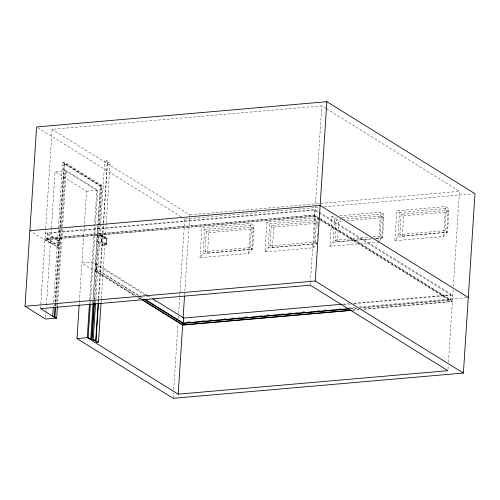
<?xml version="1.0" encoding="UTF-8"?>
<svg xmlns="http://www.w3.org/2000/svg" width="500" height="500" viewBox="0 0 500 500"><rect width="100%" height="100%" fill="white"/><g stroke="black" fill="none" stroke-linecap="round" stroke-linejoin="round"><path stroke-width="0.38" stroke-dasharray="2.5 1.88" d="M40.519 308.644L45.656 229.194M45.706 228.419L52.119 129.306L321.812 105.838L325.788 108.306M46.1 238.294L57.931 245.644L57.838 247.094L46.006 239.75L46.1 238.294L314.45 214.944L451.425 300.038L451.331 301.488L363.438 309.137M47.444 233.375L58.931 240.512L58.606 245.588L47.119 238.45L47.444 233.375L314.444 210.138L450.731 294.806L450.406 299.881L360.369 307.712M45.637 317.475L45.938 312.8M45.987 312.025L46.137 309.688M46.444 305.012L51.369 228.787M51.419 228.012L55.062 171.65L66.219 170.675L97.688 190.225L95.431 225.138M53.6 302.213L62.65 162.256L64.406 162.106L102.1 185.525L99.537 225.175M54.744 306.369L59.812 228M59.862 227.225L63.975 163.6L64.85 163.519L101.512 186.294L99.006 225.087M55.1 305.944L60.181 227.419M60.231 226.637L64.406 162.106M55.619 306.288L55.819 303.188M55.869 302.413L64.85 163.519M56.612 305.731L65.344 170.756L96.812 190.306L89.637 301.231M57.488 305.65L62.556 227.306M62.606 226.531L66.219 170.675M79.219 304.3L79.325 302.744M79.375 301.962L86.538 191.2L55.062 171.65M89.494 303.406L89.6 301.85M90.363 303.481L95.381 225.912M92.756 303.081L92.856 301.525M92.906 300.75L100.35 185.675L62.65 162.256M96.838 242.025L97.269 235.406L101.775 235.012L107.025 238.275L106.6 244.894L102.088 245.287L96.838 242.025L101.35 241.631L106.6 244.894M93.112 302.756L98.075 225.944M98.125 225.169L100.638 186.369L63.975 163.6M135.944 295.619L95.531 270.512L95.625 269.062L96.3 269.006L139.194 295.65M93.938 303.456L98.956 225.869M96.3 269.006L96.631 263.931L95.281 264.044M94.513 302.931L94.612 301.375M94.663 300.594L99.488 225.956M95.6 302.938L95.8 299.837M95.85 299.062L99.506 242.469M99.938 235.856L100.688 224.25M100.738 223.475L104.787 160.812M101.225 241.281L101.581 235.731L101.981 235.7L106.75 238.663L106.394 244.213L101.225 241.281L106.394 244.213M101.35 241.631L101.775 235.012M101.625 241.25L101.981 235.7M98.2 302.35L98.4 299.25M98.45 298.475L102.062 242.656A1.281 0.369 3.7 0 0 100.206 242.206A1.281 0.369 3.7 0 0 100.087 242.831A1.281 0.369 3.7 0 0 102.062 242.656M102.487 236.044A1.281 0.369 3.7 0 0 100.631 235.588A1.281 0.369 3.7 0 0 100.519 236.213A1.281 0.369 3.7 0 0 102.487 236.044L103.287 223.669M103.338 222.894L107.344 161.006A1.281 0.369 3.7 0 0 105.481 160.55A1.281 0.369 3.7 0 0 105.369 161.175A1.281 0.369 3.7 0 0 107.344 161.006M102.088 245.287L102.519 238.669L97.269 235.406M98.5 302.325L98.7 299.225M98.75 298.45L102.263 244.181M102.688 237.562L103.588 223.637M103.637 222.869L107.544 162.525M101.056 302.512L101.256 299.413M101.306 298.637L104.812 244.369A1.281 0.369 3.7 0 0 102.956 243.912A1.281 0.369 3.7 0 0 102.844 244.544A1.281 0.369 3.7 0 0 104.812 244.369M105.244 237.756A1.281 0.369 3.7 0 0 103.381 237.3A1.281 0.369 3.7 0 0 103.269 237.925A1.281 0.369 3.7 0 0 105.244 237.756L106.144 223.831M106.194 223.056L110.094 162.712A1.281 0.369 3.7 0 0 108.238 162.256A1.281 0.369 3.7 0 0 108.125 162.887A1.281 0.369 3.7 0 0 110.094 162.712M105.988 244.244L106.35 238.694L101.581 235.731M173.156 398.312L173.506 392.863M173.706 389.744L177.994 323.512M178.294 318.863L178.594 314.219M178.644 313.444L179.994 292.538M180.044 291.762L184.75 218.975L183.431 218.156M184.575 295.35L189.781 214.825L52.119 129.306M200.012 257.656L201.944 227.75L250.644 223.512L253.394 225.219L251.838 249.325L248.713 253.412L200.012 257.656L203.137 253.562L204.694 229.456L201.944 227.75M205.025 251.513L206.337 231.2L251.513 227.269L254 228.819L252.688 249.131L207.512 253.056L205.025 251.513L250.2 247.581L252.688 249.131M207.512 253.056L208.831 232.75L206.337 231.2M248.713 253.412L250.644 223.512M250.2 247.581L251.513 227.269M316.887 242.119L316.788 243.669L313.663 247.763L264.962 252L266.894 222.1L315.594 217.856L318.35 219.569L269.65 223.806L266.894 222.1M264.962 252L268.087 247.906L269.65 223.806M269.975 245.863L315.15 241.931L317.644 243.475L272.469 247.406L269.975 245.863L271.288 225.55L316.462 221.619L318.956 223.169M272.469 247.406L273.781 227.1L271.288 225.55M319.413 218.506L314.119 215.219L314.444 210.138M319.65 219.681L314.356 216.394L314.45 214.944M310.219 285.175L310.369 282.838M310.419 282.056L321.812 105.838M313.663 247.763L315.594 217.856M315.15 241.931L316.462 221.619M317.294 235.894L317.494 232.787M317.894 226.569L318.15 222.681M339.575 215.775L380.55 212.206L378.612 242.113L329.913 246.35L331.85 216.444L334.938 216.175M329.913 246.35L333.044 242.256L334.6 218.156L331.85 216.444M371.875 238.756L337.419 241.756L334.925 240.206L336.244 219.9L340.838 219.5M337.419 241.756L338.731 221.444L336.244 219.9M381.413 215.969L383.906 217.512L382.594 237.825L380.1 236.275L381.413 215.969L343.9 219.231M379.506 240.944L381.744 238.019L383.3 213.919L380.55 212.206M394.869 240.7L396.8 210.794L445.5 206.556L448.25 208.263L446.694 232.369L443.569 236.462L394.869 240.7L397.994 236.606L399.55 212.506L396.8 210.794M399.881 234.556L401.194 214.244L446.369 210.312L448.856 211.863L447.544 232.175L402.369 236.106L399.881 234.556L445.056 230.625L447.544 232.175M402.369 236.106L403.688 215.794L401.194 214.244M443.569 236.462L445.5 206.556M445.056 230.625L446.369 210.312M447.981 369.137L448.237 365.238M448.438 362.125L453.119 289.694M453.319 286.594L459.481 191.356L326.45 108.719M100.35 185.675L102.1 185.525M100.638 186.369L101.512 186.294M86.538 191.2L97.688 190.225M189.781 214.825L459.481 191.356M184.75 218.975L319.369 207.262M324.038 206.856L473.444 193.856M47.119 238.45L314.119 215.219M46.006 239.75L314.356 216.394M57.581 240.625L58.931 240.512M204.694 229.456L253.394 225.219M334.6 218.156L338.469 217.819M341.556 217.55L383.3 213.919M399.55 212.506L448.25 208.263M102.519 238.669L107.025 238.275M106.35 238.694L106.75 238.663M57.931 245.644L58.606 245.588M208.831 232.75L254 228.819M273.781 227.1L318.188 223.231M338.731 221.444L342.562 221.112M347.156 220.712L383.906 217.512M403.688 215.794L448.856 211.863M57.838 247.094L57.162 247.156L44.988 239.594L314.681 216.125L319.319 219M334.925 240.206L369.381 237.206M373.212 236.875L380.1 236.275M375.7 238.425L382.594 237.825M203.137 253.562L251.838 249.325M268.087 247.906L316.788 243.669M333.044 242.256L372.469 238.825M375.556 238.556L381.744 238.019M397.994 236.606L446.694 232.369M95.531 270.512L94.856 270.575L135.125 295.587M342.844 304.194L349.056 303.65M353.713 303.244L450.731 294.806M343.956 304.581L350.956 303.975M354.062 303.7L452.769 295.113L315.106 209.594L45.406 233.062L60.7 242.562L50.419 243.456L31.212 231.525M188.156 321.856L189.713 321.719M195.162 321.244L196.719 321.112M202.162 320.637L204.5 320.431M209.169 320.025L211.5 319.825M216.95 319.35L218.506 319.212M223.95 318.738L225.506 318.606M230.956 318.131L233.287 317.925M237.956 317.519L240.294 317.319M245.744 316.844L247.3 316.706M252.744 316.231L254.3 316.1M259.75 315.625L262.081 315.419M266.75 315.012L269.088 314.812M273.756 314.406L276.087 314.2M281.537 313.731L283.094 313.594M288.538 313.119L290.875 312.919M295.544 312.512L297.875 312.306M302.544 311.9L304.881 311.7M310.325 311.225L311.881 311.087M317.331 310.613L319.662 310.413M324.331 310.006L325.887 309.869M331.337 309.394L332.894 309.262M339.119 308.719L340.675 308.581M348.456 307.906L354.681 307.362M359.35 306.956L466.731 297.613M350.281 308.594L356.488 308.05M350.306 308.837L356.531 308.294M359.637 308.025L451.425 300.038M352.544 310.081L358.769 309.544M352.863 310.3L359.081 309.756M363.744 309.35L452.35 301.644L319.975 219.412M320.069 218.919L450.406 299.881M320.306 220.094L451.331 301.488M37.919 127.762L182.769 217.744M96.631 263.931L146.781 295.081M147.438 295.494L151.4 297.95M145.25 295.087L92.169 262.113L81.894 263.006L134.275 295.55M145.912 295.5L150.069 298.081M153.875 300.444L156.531 302.094M139.85 296.062L143.15 298.113M95.625 269.062L138.688 295.812M139.35 296.225L143.325 298.694M139.256 297.675L141.244 298.913M138.425 297.638L140.406 298.869M137.594 297.606L139.581 298.844"/><path stroke-width="0.75" d="M57.438 306.431L56.688 318.062L45.531 319.037L25 306.281L36.6 126.944L326.844 101.688L475 193.719L463.4 373.056L173.156 398.312L77.006 338.587L79.169 305.081M53.3 306.875L52.694 316.206L54.969 316.375L55.569 307.062M54.45 316.056L55 307.5M89.444 304.188L87.281 337.688L178.188 394.162L447.881 370.694L310.219 285.175L40.519 308.644L55.812 318.144M94.462 303.706L92.144 339.475L90.75 339.225L88.156 337.612L90.312 304.256M90.75 339.225L93.062 303.531M91.625 339.15L93.938 303.456M93.194 340.15L95.55 303.712M95.744 340.337A1.281 0.369 3.7 0 0 93.888 339.888A1.281 0.369 3.7 0 0 93.775 340.513A1.281 0.369 3.7 0 0 95.744 340.337L98.15 303.131M95.944 341.863L98.45 303.1M98.494 342.05A1.281 0.369 3.7 0 0 96.638 341.594A1.281 0.369 3.7 0 0 96.525 342.219A1.281 0.369 3.7 0 0 98.494 342.05L101.006 303.288M178.188 394.162L182.669 324.812M183.125 317.806L184.525 296.125M350.988 310.219L182.981 324.837L183.075 323.387L143.988 299.106M348.725 308.731L183.406 323.113L183.731 318.038L152.719 298.769M463.4 373.056L315.25 281.025L326.844 101.688M29.887 230.7L320.138 205.444L468.288 297.475M25 306.281L315.25 281.025M54.969 316.375L54.094 316.45L56.688 318.062M183.731 318.038L342.069 304.256M183.075 323.387L349.531 308.9M352.088 310.369L182.65 325.112L141.725 299.688M77.006 338.587L88.156 337.612M90.394 339.625L92.144 339.475M145.131 299.337L183.406 323.113M142.569 299.731L182.981 324.837"/></g></svg>
